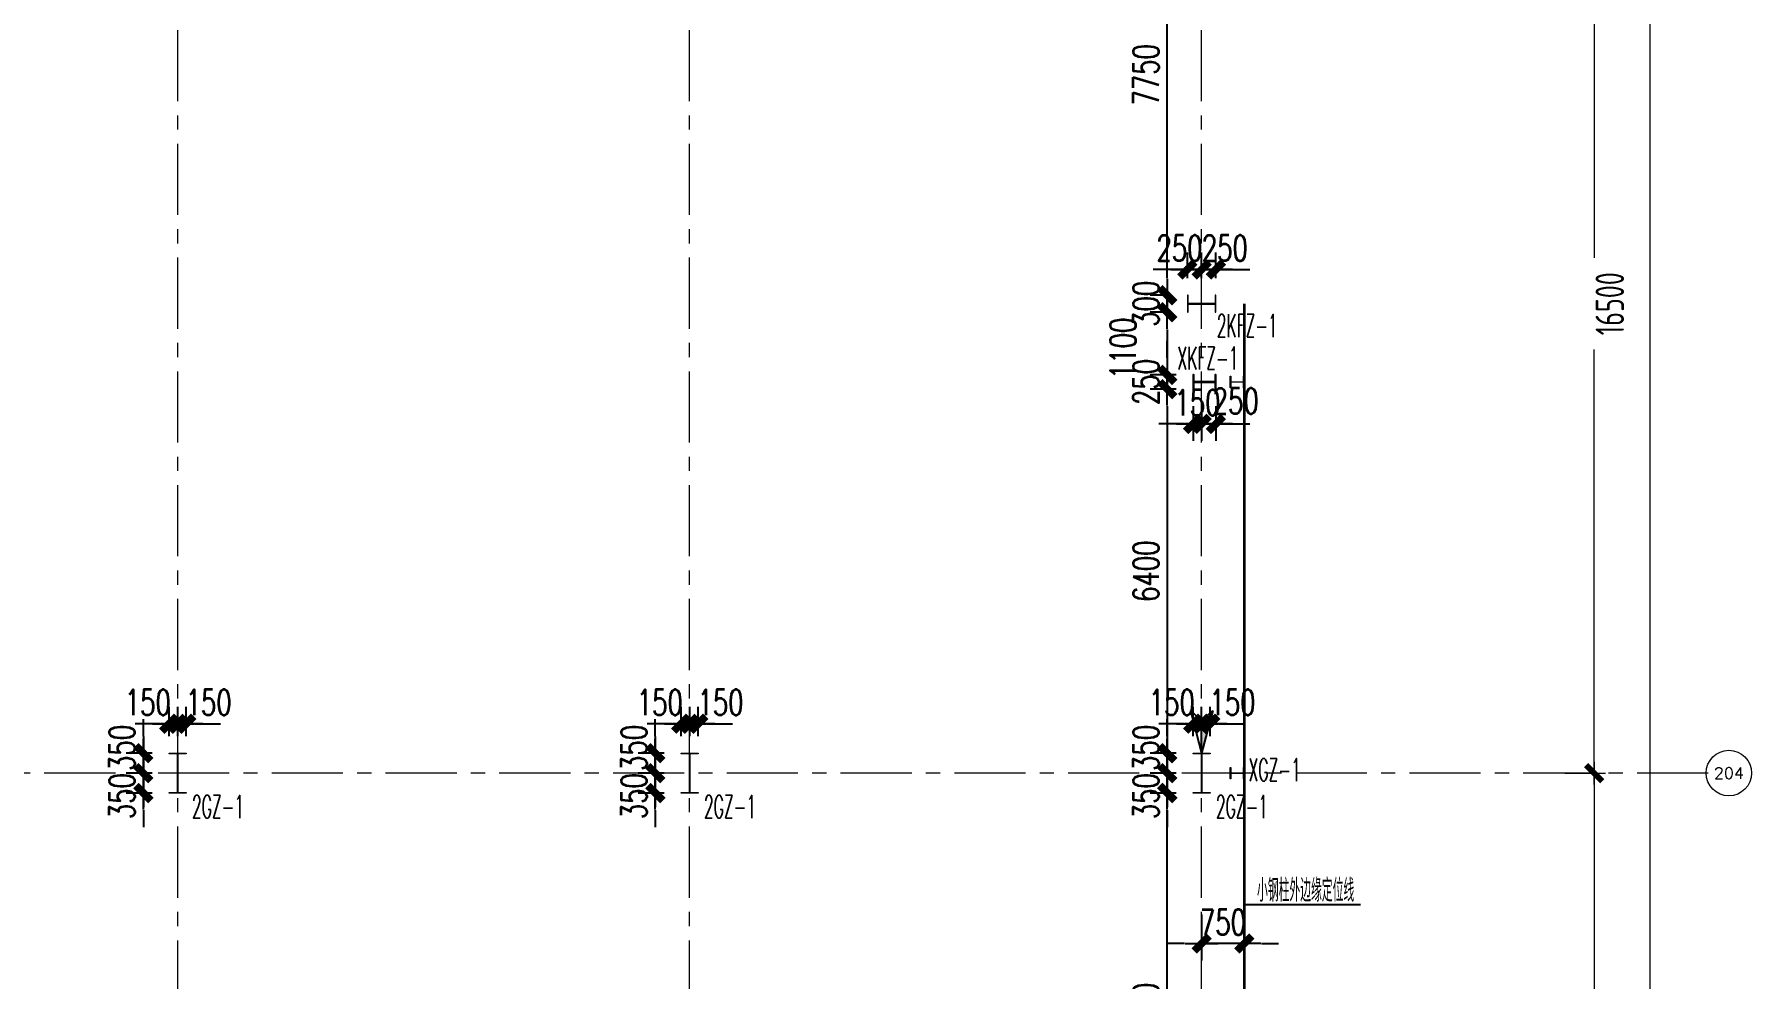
# Model space of a CAD drawing. Extents: x -1201378 to 2367219, y -619313 to 244905.
# Drawn here: x 195722 to 225911, y -18210 to -1613 of the extents above; entities that cross this region are included whole.
import ezdxf
from ezdxf.enums import TextEntityAlignment as Align

# ---------------------------------------------------------------- set-up
doc = ezdxf.new("R2010")
doc.units = 0
doc.header["$LTSCALE"] = 1000
doc.linetypes.add('CENTER', pattern=[2, 1.25, -0.25, 0.25, -0.25])
doc.linetypes.add('HIDDEN', pattern=[0.375, 0.25, -0.125])
doc.layers.get('0').update_dxf_attribs({"linetype": 'CONTINUOUS'})
doc.layers.get('Defpoints').update_dxf_attribs({"linetype": 'CONTINUOUS'})
for name, color, linetype in [('A-AXIS-DP', 126, 'CONTINUOUS'), ('S-CJGC', 5, 'CONTINUOUS'), ('S-DIMZ', 115, 'CONTINUOUS'), ('S-SGJ', 21, 'CONTINUOUS'), ('S-SHAPE2', 165, 'HIDDEN')]:
    doc.layers.add(name, color=color, linetype=linetype)
for name, color, linetype, lineweight in [('S-axis', 111, 'CONTINUOUS', 0), ('S-col', 2, 'CONTINUOUS', 0), ('S-dote', 5, 'CENTER', 0)]:
    doc.layers.add(name, color=color, linetype=linetype, lineweight=lineweight)
doc.styles.add('_TCH_AXIS', font='COMPLEX', dxfattribs={"bigfont": 'GBCBIG'})
doc.styles.add('SS1', font='tj-romans1.shx', dxfattribs={"width": 0.7, "bigfont": 'tj-hztxt1.shx'})
doc.styles.add('TSSD_Dimension', font='tssdeng.shx', dxfattribs={"width": 0.7, "bigfont": 'hztxt.shx'})
doc.dimstyles.new('S-150-ARCHI', dxfattribs={"dimscale": 150, "dimtxt": 3, "dimasz": 2, "dimexe": 2, "dimexo": 2, "dimgap": 1, "dimtad": 1, "dimdec": 0, "dimzin": 0, "dimdsep": 46, "dimtxsty": 'SS1', "dimblk1": 'TT', "dimblk2": 'TT', "dimsah": 1, "dimcen": 1, "dimclrd": 256, "dimclre": 256, "dimclrt": 256, "dimadec": 0, "dimazin": 0, "dimtfac": 1, "dimtdec": 0, "dimtix": 1, "dimtmove": 2, "dimatfit": 0, "dimldrblk": 'TT', "dimfxl": 2, "dimtolj": 1, "dimtzin": 0, "dimarcsym": 0})
doc.dimstyles.new('TSSD_200_200', dxfattribs={"dimtxt": 500, "dimasz": 200, "dimexe": 200, "dimexo": 500, "dimgap": 200, "dimtad": 1, "dimdec": 0, "dimzin": 0, "dimdsep": 46, "dimtxsty": 'TSSD_Dimension', "dimblk": 'ARCHTICK', "dimcen": 0, "dimdle": 200, "dimclrt": 7, "dimadec": 0, "dimazin": 0, "dimtfac": 1, "dimtdec": 0, "dimtix": 1, "dimtmove": 2, "dimatfit": 3, "dimfxl": 1, "dimtolj": 1, "dimtzin": 0, "dimarcsym": 0})

# ---------------------------------------------------------------- blocks, each defined once
blk = doc.blocks.new('_ArchTick')
at = {"color": 0, "linetype": 'ByBlock', "const_width": 0.5}
blk.add_lwpolyline([(-0.71, -0.71), (0.71, 0.71)], dxfattribs=at)
blk = doc.blocks.new('*D87')
at = {"layer": 'Defpoints', "color": 0, "transparency": 16777216}
for p in [(-77874, -198098), (-77874, -214598), (-76858, -214598)]:
    blk.add_point(p, dxfattribs=at)
at = {"layer": 'S-axis', "color": 0, "lineweight": -2, "transparency": 16777216}
for p, q in [((-76858, -197898), (-76858, -205542)), ((-77374, -198098), (-76658, -198098)), ((-76858, -214798), (-76858, -207154)), ((-77374, -214598), (-76658, -214598))]:
    blk.add_line(p, q, dxfattribs=at)
at = {"layer": 'S-axis', "color": 0, "lineweight": -2, "transparency": 16777216, "xscale": 200, "yscale": 200, "zscale": 200}
for p, rotation in [((-76858, -198098), 90), ((-76858, -214598), 270)]:
    blk.add_blockref('_ArchTick', p, dxfattribs=dict(at, rotation=rotation))
at = {"layer": 'S-axis', "color": 7, "transparency": 16777216, "insert": (-76583, -206348), "char_height": 500, "attachment_point": 5, "rotation": 90, "style": 'TSSD_Dimension'}
blk.add_mtext('\\A1;16500', dxfattribs=at)
blk = doc.blocks.new('*D88')
at = {"layer": 'Defpoints', "color": 0, "transparency": 16777216}
for p in [(-77874, -214598), (-77874, -231098), (-76858, -231098)]:
    blk.add_point(p, dxfattribs=at)
at = {"layer": 'S-axis', "color": 0, "lineweight": -2, "transparency": 16777216}
for p, q in [((-77374, -214598), (-76658, -214598)), ((-76858, -214398), (-76858, -222042)), ((-76858, -231298), (-76858, -223654)), ((-77374, -231098), (-76658, -231098))]:
    blk.add_line(p, q, dxfattribs=at)
at = {"layer": 'S-axis', "color": 0, "lineweight": -2, "transparency": 16777216, "xscale": 200, "yscale": 200, "zscale": 200}
for p, rotation in [((-76858, -214598), 90), ((-76858, -231098), 270)]:
    blk.add_blockref('_ArchTick', p, dxfattribs=dict(at, rotation=rotation))
at = {"layer": 'S-axis', "color": 7, "transparency": 16777216, "insert": (-76583, -222848), "char_height": 500, "attachment_point": 5, "rotation": 90, "style": 'TSSD_Dimension'}
blk.add_mtext('\\A1;16500', dxfattribs=at)
blk = doc.blocks.new('*D113')
at = {"layer": 'Defpoints', "color": 0, "transparency": 16777216}
for p in [(-77774, -180948), (-77774, -264748), (-75879, -264748)]:
    blk.add_point(p, dxfattribs=at)
at = {"layer": 'S-axis', "color": 0, "lineweight": -2, "transparency": 16777216}
for p, q in [((-75879, -180748), (-75879, -222015)), ((-77274, -180948), (-75679, -180948)), ((-75879, -264948), (-75879, -223681)), ((-77274, -264748), (-75679, -264748))]:
    blk.add_line(p, q, dxfattribs=at)
at = {"layer": 'S-axis', "color": 0, "lineweight": -2, "transparency": 16777216, "xscale": 200, "yscale": 200, "zscale": 200}
for p, rotation in [((-75879, -180948), 90), ((-75879, -264748), 270)]:
    blk.add_blockref('_ArchTick', p, dxfattribs=dict(at, rotation=rotation))
at = {"layer": 'S-axis', "color": 7, "transparency": 16777216, "insert": (-75604, -222848), "char_height": 500, "attachment_point": 5, "rotation": 90, "style": 'TSSD_Dimension'}
blk.add_mtext('\\A1;83800', dxfattribs=at)
blk = doc.blocks.new('nt66')
at = {"layer": 'S-col'}
blk.add_lwpolyline([(-195790, 766820), (-195490, 766820), (-195490, 766808), (-195636, 766808), (-195636, 766132), (-195490, 766132), (-195490, 766120), (-195790, 766120), (-195790, 766132), (-195644, 766132), (-195644, 766808), (-195790, 766808)], close=True, dxfattribs=at)
blk = doc.blocks.new('33333')
for p in [(48786, -76900), (57786, -76900), (66786, -76900)]:
    blk.add_blockref('nt66', p)
blk = doc.blocks.new('TT')
blk.add_line((-0.97, 0), (0.97, 0))
at = {"const_width": 0.45}
blk.add_lwpolyline([(-0.44, -0.44), (0.44, 0.44)], dxfattribs=at)
blk = doc.blocks.new('*D4543')
at = {"layer": 'Defpoints', "color": 0, "transparency": 16777216}
for p in [(198242, -13730), (198242, -14248), (198392, -14248)]:
    blk.add_point(p, dxfattribs=at)
at = {"layer": 'S-DIMZ', "lineweight": -2, "transparency": 16777216}
for p, q in [((198242, -13948), (198242, -13430)), ((198392, -13948), (198392, -13430)), ((197942, -13730), (197642, -13730)), ((198392, -13730), (198242, -13730)), ((198692, -13730), (198992, -13730))]:
    blk.add_line(p, q, dxfattribs=at)
at = {"layer": 'S-DIMZ', "lineweight": -2, "transparency": 16777216, "xscale": 300, "yscale": 300, "zscale": 300}
blk.add_blockref('TT', (198242, -13730), dxfattribs=at)
at = {"layer": 'S-DIMZ', "lineweight": -2, "transparency": 16777216, "xscale": 300, "yscale": 300, "zscale": 300, "rotation": 180}
blk.add_blockref('TT', (198392, -13730), dxfattribs=at)
at = {"layer": 'S-DIMZ', "transparency": 16777216, "insert": (198785, -13355), "char_height": 450, "attachment_point": 5, "style": 'SS1'}
blk.add_mtext('\\A1;150', dxfattribs=at)
blk = doc.blocks.new('*D4544')
at = {"layer": 'Defpoints', "color": 0, "transparency": 16777216}
for p in [(198092, -13730), (198092, -14248), (198242, -14248)]:
    blk.add_point(p, dxfattribs=at)
at = {"layer": 'S-DIMZ', "lineweight": -2, "transparency": 16777216}
for p, q in [((198092, -13948), (198092, -13430)), ((198242, -13948), (198242, -13430)), ((197792, -13730), (197492, -13730)), ((198242, -13730), (198092, -13730)), ((198542, -13730), (198842, -13730))]:
    blk.add_line(p, q, dxfattribs=at)
at = {"layer": 'S-DIMZ', "lineweight": -2, "transparency": 16777216, "xscale": 300, "yscale": 300, "zscale": 300}
blk.add_blockref('TT', (198092, -13730), dxfattribs=at)
at = {"layer": 'S-DIMZ', "lineweight": -2, "transparency": 16777216, "xscale": 300, "yscale": 300, "zscale": 300, "rotation": 180}
blk.add_blockref('TT', (198242, -13730), dxfattribs=at)
at = {"layer": 'S-DIMZ', "transparency": 16777216, "insert": (197716, -13355), "char_height": 450, "attachment_point": 5, "style": 'SS1'}
blk.add_mtext('\\A1;150', dxfattribs=at)
blk = doc.blocks.new('*D4545')
at = {"layer": 'Defpoints', "color": 0, "transparency": 16777216}
for p in [(198092, -14248), (197638, -14598), (198092, -14598)]:
    blk.add_point(p, dxfattribs=at)
at = {"layer": 'S-DIMZ', "lineweight": -2, "transparency": 16777216}
for p, q in [((197638, -13948), (197638, -13648)), ((197792, -14248), (197338, -14248)), ((197638, -14248), (197638, -14598)), ((197792, -14598), (197338, -14598)), ((197638, -14898), (197638, -15198))]:
    blk.add_line(p, q, dxfattribs=at)
at = {"layer": 'S-DIMZ', "lineweight": -2, "transparency": 16777216, "xscale": 300, "yscale": 300, "zscale": 300}
for p, rotation in [((197638, -14248), 270), ((197638, -14598), 90)]:
    blk.add_blockref('TT', p, dxfattribs=dict(at, rotation=rotation))
at = {"layer": 'S-DIMZ', "transparency": 16777216, "insert": (197263, -14155), "char_height": 450, "attachment_point": 5, "rotation": 90, "style": 'SS1'}
blk.add_mtext('\\A1;350', dxfattribs=at)
blk = doc.blocks.new('*D4546')
at = {"layer": 'Defpoints', "color": 0, "transparency": 16777216}
for p in [(198092, -14598), (197638, -14948), (198092, -14948)]:
    blk.add_point(p, dxfattribs=at)
at = {"layer": 'S-DIMZ', "lineweight": -2, "transparency": 16777216}
for p, q in [((197638, -14298), (197638, -13998)), ((197792, -14598), (197338, -14598)), ((197638, -14598), (197638, -14948)), ((197792, -14948), (197338, -14948)), ((197638, -15248), (197638, -15548))]:
    blk.add_line(p, q, dxfattribs=at)
at = {"layer": 'S-DIMZ', "lineweight": -2, "transparency": 16777216, "xscale": 300, "yscale": 300, "zscale": 300}
for p, rotation in [((197638, -14598), 270), ((197638, -14948), 90)]:
    blk.add_blockref('TT', p, dxfattribs=dict(at, rotation=rotation))
at = {"layer": 'S-DIMZ', "transparency": 16777216, "insert": (197263, -15002), "char_height": 450, "attachment_point": 5, "rotation": 90, "style": 'SS1'}
blk.add_mtext('\\A1;350', dxfattribs=at)
blk = doc.blocks.new('*D4547')
at = {"layer": 'Defpoints', "color": 0, "transparency": 16777216}
for p in [(207242, -13730), (207242, -14248), (207392, -14248)]:
    blk.add_point(p, dxfattribs=at)
at = {"layer": 'S-DIMZ', "lineweight": -2, "transparency": 16777216}
for p, q in [((207242, -13948), (207242, -13430)), ((207392, -13948), (207392, -13430)), ((206942, -13730), (206642, -13730)), ((207392, -13730), (207242, -13730)), ((207692, -13730), (207992, -13730))]:
    blk.add_line(p, q, dxfattribs=at)
at = {"layer": 'S-DIMZ', "lineweight": -2, "transparency": 16777216, "xscale": 300, "yscale": 300, "zscale": 300}
blk.add_blockref('TT', (207242, -13730), dxfattribs=at)
at = {"layer": 'S-DIMZ', "lineweight": -2, "transparency": 16777216, "xscale": 300, "yscale": 300, "zscale": 300, "rotation": 180}
blk.add_blockref('TT', (207392, -13730), dxfattribs=at)
at = {"layer": 'S-DIMZ', "transparency": 16777216, "insert": (207785, -13355), "char_height": 450, "attachment_point": 5, "style": 'SS1'}
blk.add_mtext('\\A1;150', dxfattribs=at)
blk = doc.blocks.new('*D4548')
at = {"layer": 'Defpoints', "color": 0, "transparency": 16777216}
for p in [(207092, -13730), (207092, -14248), (207242, -14248)]:
    blk.add_point(p, dxfattribs=at)
at = {"layer": 'S-DIMZ', "lineweight": -2, "transparency": 16777216}
for p, q in [((207092, -13948), (207092, -13430)), ((207242, -13948), (207242, -13430)), ((206792, -13730), (206492, -13730)), ((207242, -13730), (207092, -13730)), ((207542, -13730), (207842, -13730))]:
    blk.add_line(p, q, dxfattribs=at)
at = {"layer": 'S-DIMZ', "lineweight": -2, "transparency": 16777216, "xscale": 300, "yscale": 300, "zscale": 300}
blk.add_blockref('TT', (207092, -13730), dxfattribs=at)
at = {"layer": 'S-DIMZ', "lineweight": -2, "transparency": 16777216, "xscale": 300, "yscale": 300, "zscale": 300, "rotation": 180}
blk.add_blockref('TT', (207242, -13730), dxfattribs=at)
at = {"layer": 'S-DIMZ', "transparency": 16777216, "insert": (206716, -13355), "char_height": 450, "attachment_point": 5, "style": 'SS1'}
blk.add_mtext('\\A1;150', dxfattribs=at)
blk = doc.blocks.new('*D4549')
at = {"layer": 'Defpoints', "color": 0, "transparency": 16777216}
for p in [(207092, -14248), (206638, -14598), (207092, -14598)]:
    blk.add_point(p, dxfattribs=at)
at = {"layer": 'S-DIMZ', "lineweight": -2, "transparency": 16777216}
for p, q in [((206638, -13948), (206638, -13648)), ((206792, -14248), (206338, -14248)), ((206638, -14248), (206638, -14598)), ((206792, -14598), (206338, -14598)), ((206638, -14898), (206638, -15198))]:
    blk.add_line(p, q, dxfattribs=at)
at = {"layer": 'S-DIMZ', "lineweight": -2, "transparency": 16777216, "xscale": 300, "yscale": 300, "zscale": 300}
for p, rotation in [((206638, -14248), 270), ((206638, -14598), 90)]:
    blk.add_blockref('TT', p, dxfattribs=dict(at, rotation=rotation))
at = {"layer": 'S-DIMZ', "transparency": 16777216, "insert": (206263, -14155), "char_height": 450, "attachment_point": 5, "rotation": 90, "style": 'SS1'}
blk.add_mtext('\\A1;350', dxfattribs=at)
blk = doc.blocks.new('*D4550')
at = {"layer": 'Defpoints', "color": 0, "transparency": 16777216}
for p in [(207092, -14598), (206638, -14948), (207092, -14948)]:
    blk.add_point(p, dxfattribs=at)
at = {"layer": 'S-DIMZ', "lineweight": -2, "transparency": 16777216}
for p, q in [((206638, -14298), (206638, -13998)), ((206792, -14598), (206338, -14598)), ((206638, -14598), (206638, -14948)), ((206792, -14948), (206338, -14948)), ((206638, -15248), (206638, -15548))]:
    blk.add_line(p, q, dxfattribs=at)
at = {"layer": 'S-DIMZ', "lineweight": -2, "transparency": 16777216, "xscale": 300, "yscale": 300, "zscale": 300}
for p, rotation in [((206638, -14598), 270), ((206638, -14948), 90)]:
    blk.add_blockref('TT', p, dxfattribs=dict(at, rotation=rotation))
at = {"layer": 'S-DIMZ', "transparency": 16777216, "insert": (206263, -15002), "char_height": 450, "attachment_point": 5, "rotation": 90, "style": 'SS1'}
blk.add_mtext('\\A1;350', dxfattribs=at)
blk = doc.blocks.new('*D4551')
at = {"layer": 'Defpoints', "color": 0, "transparency": 16777216}
for p in [(216242, -13730), (216242, -14248), (216392, -14248)]:
    blk.add_point(p, dxfattribs=at)
at = {"layer": 'S-DIMZ', "lineweight": -2, "transparency": 16777216}
for p, q in [((216242, -13948), (216242, -13430)), ((216392, -13948), (216392, -13430)), ((215942, -13730), (215642, -13730)), ((216392, -13730), (216242, -13730)), ((216692, -13730), (216992, -13730))]:
    blk.add_line(p, q, dxfattribs=at)
at = {"layer": 'S-DIMZ', "lineweight": -2, "transparency": 16777216, "xscale": 300, "yscale": 300, "zscale": 300}
blk.add_blockref('TT', (216242, -13730), dxfattribs=at)
at = {"layer": 'S-DIMZ', "lineweight": -2, "transparency": 16777216, "xscale": 300, "yscale": 300, "zscale": 300, "rotation": 180}
blk.add_blockref('TT', (216392, -13730), dxfattribs=at)
at = {"layer": 'S-DIMZ', "transparency": 16777216, "insert": (216785, -13355), "char_height": 450, "attachment_point": 5, "style": 'SS1'}
blk.add_mtext('\\A1;150', dxfattribs=at)
blk = doc.blocks.new('*D4552')
at = {"layer": 'Defpoints', "color": 0, "transparency": 16777216}
for p in [(216092, -13730), (216092, -14248), (216242, -14248)]:
    blk.add_point(p, dxfattribs=at)
at = {"layer": 'S-DIMZ', "lineweight": -2, "transparency": 16777216}
for p, q in [((216092, -13948), (216092, -13430)), ((216242, -13948), (216242, -13430)), ((215792, -13730), (215492, -13730)), ((216242, -13730), (216092, -13730)), ((216542, -13730), (216842, -13730))]:
    blk.add_line(p, q, dxfattribs=at)
at = {"layer": 'S-DIMZ', "lineweight": -2, "transparency": 16777216, "xscale": 300, "yscale": 300, "zscale": 300}
blk.add_blockref('TT', (216092, -13730), dxfattribs=at)
at = {"layer": 'S-DIMZ', "lineweight": -2, "transparency": 16777216, "xscale": 300, "yscale": 300, "zscale": 300, "rotation": 180}
blk.add_blockref('TT', (216242, -13730), dxfattribs=at)
at = {"layer": 'S-DIMZ', "transparency": 16777216, "insert": (215716, -13355), "char_height": 450, "attachment_point": 5, "style": 'SS1'}
blk.add_mtext('\\A1;150', dxfattribs=at)
blk = doc.blocks.new('*D4553')
at = {"layer": 'Defpoints', "color": 0, "transparency": 16777216}
for p in [(216092, -14248), (215638, -14598), (216092, -14598)]:
    blk.add_point(p, dxfattribs=at)
at = {"layer": 'S-DIMZ', "lineweight": -2, "transparency": 16777216}
for p, q in [((215638, -13948), (215638, -13648)), ((215792, -14248), (215338, -14248)), ((215638, -14248), (215638, -14598)), ((215792, -14598), (215338, -14598)), ((215638, -14898), (215638, -15198))]:
    blk.add_line(p, q, dxfattribs=at)
at = {"layer": 'S-DIMZ', "lineweight": -2, "transparency": 16777216, "xscale": 300, "yscale": 300, "zscale": 300}
for p, rotation in [((215638, -14248), 270), ((215638, -14598), 90)]:
    blk.add_blockref('TT', p, dxfattribs=dict(at, rotation=rotation))
at = {"layer": 'S-DIMZ', "transparency": 16777216, "insert": (215263, -14155), "char_height": 450, "attachment_point": 5, "rotation": 90, "style": 'SS1'}
blk.add_mtext('\\A1;350', dxfattribs=at)
blk = doc.blocks.new('*D4554')
at = {"layer": 'Defpoints', "color": 0, "transparency": 16777216}
for p in [(216092, -14598), (215638, -14948), (216092, -14948)]:
    blk.add_point(p, dxfattribs=at)
at = {"layer": 'S-DIMZ', "lineweight": -2, "transparency": 16777216}
for p, q in [((215638, -14298), (215638, -13998)), ((215792, -14598), (215338, -14598)), ((215638, -14598), (215638, -14948)), ((215792, -14948), (215338, -14948)), ((215638, -15248), (215638, -15548))]:
    blk.add_line(p, q, dxfattribs=at)
at = {"layer": 'S-DIMZ', "lineweight": -2, "transparency": 16777216, "xscale": 300, "yscale": 300, "zscale": 300}
for p, rotation in [((215638, -14598), 270), ((215638, -14948), 90)]:
    blk.add_blockref('TT', p, dxfattribs=dict(at, rotation=rotation))
at = {"layer": 'S-DIMZ', "transparency": 16777216, "insert": (215263, -15002), "char_height": 450, "attachment_point": 5, "rotation": 90, "style": 'SS1'}
blk.add_mtext('\\A1;350', dxfattribs=at)
blk = doc.blocks.new('*D4754')
at = {"layer": 'Defpoints', "color": 0, "transparency": 16777216}
for p in [(215638, -14948), (216092, -14948), (215992, -22698)]:
    blk.add_point(p, dxfattribs=at)
at = {"layer": 'S-DIMZ', "lineweight": -2, "transparency": 16777216}
for p, q in [((215792, -14948), (215338, -14948)), ((215638, -22398), (215638, -15248)), ((215692, -22698), (215338, -22698))]:
    blk.add_line(p, q, dxfattribs=at)
at = {"layer": 'S-DIMZ', "lineweight": -2, "transparency": 16777216, "xscale": 300, "yscale": 300, "zscale": 300}
for p, rotation in [((215638, -14948), 90), ((215638, -22698), 270)]:
    blk.add_blockref('TT', p, dxfattribs=dict(at, rotation=rotation))
at = {"layer": 'S-DIMZ', "transparency": 16777216, "insert": (215263, -18823), "char_height": 450, "attachment_point": 5, "rotation": 90, "style": 'SS1'}
blk.add_mtext('\\A1;7750', dxfattribs=at)
blk = doc.blocks.new('*D4755')
at = {"layer": 'Defpoints', "color": 0, "transparency": 16777216}
for p in [(216242, -5745), (215992, -6198), (216242, -6198)]:
    blk.add_point(p, dxfattribs=at)
at = {"layer": 'S-DIMZ', "lineweight": -2, "transparency": 16777216}
for p, q in [((215992, -5898), (215992, -5445)), ((216242, -5898), (216242, -5445)), ((215692, -5745), (215392, -5745)), ((215992, -5745), (216242, -5745)), ((216542, -5745), (216842, -5745))]:
    blk.add_line(p, q, dxfattribs=at)
at = {"layer": 'S-DIMZ', "lineweight": -2, "transparency": 16777216, "xscale": 300, "yscale": 300, "zscale": 300}
blk.add_blockref('TT', (215992, -5745), dxfattribs=at)
at = {"layer": 'S-DIMZ', "lineweight": -2, "transparency": 16777216, "xscale": 300, "yscale": 300, "zscale": 300, "rotation": 180}
blk.add_blockref('TT', (216242, -5745), dxfattribs=at)
at = {"layer": 'S-DIMZ', "transparency": 16777216, "insert": (215853, -5370), "char_height": 450, "attachment_point": 5, "style": 'SS1'}
blk.add_mtext('\\A1;250', dxfattribs=at)
blk = doc.blocks.new('*D4756')
at = {"layer": 'Defpoints', "color": 0, "transparency": 16777216}
for p in [(216492, -5745), (216242, -6198), (216492, -6198)]:
    blk.add_point(p, dxfattribs=at)
at = {"layer": 'S-DIMZ', "lineweight": -2, "transparency": 16777216}
for p, q in [((216242, -5898), (216242, -5445)), ((216492, -5898), (216492, -5445)), ((215942, -5745), (215642, -5745)), ((216242, -5745), (216492, -5745)), ((216792, -5745), (217092, -5745))]:
    blk.add_line(p, q, dxfattribs=at)
at = {"layer": 'S-DIMZ', "lineweight": -2, "transparency": 16777216, "xscale": 300, "yscale": 300, "zscale": 300}
blk.add_blockref('TT', (216242, -5745), dxfattribs=at)
at = {"layer": 'S-DIMZ', "lineweight": -2, "transparency": 16777216, "xscale": 300, "yscale": 300, "zscale": 300, "rotation": 180}
blk.add_blockref('TT', (216492, -5745), dxfattribs=at)
at = {"layer": 'S-DIMZ', "transparency": 16777216, "insert": (216650, -5370), "char_height": 450, "attachment_point": 5, "style": 'SS1'}
blk.add_mtext('\\A1;250', dxfattribs=at)
blk = doc.blocks.new('*D4757')
at = {"layer": 'Defpoints', "color": 0, "transparency": 16777216}
for p in [(215638, -6198), (215992, -6198), (215992, -6498)]:
    blk.add_point(p, dxfattribs=at)
at = {"layer": 'S-DIMZ', "lineweight": -2, "transparency": 16777216}
for p, q in [((215638, -5898), (215638, -5598)), ((215692, -6198), (215338, -6198)), ((215638, -6498), (215638, -6198)), ((215692, -6498), (215338, -6498)), ((215638, -6798), (215638, -7098))]:
    blk.add_line(p, q, dxfattribs=at)
at = {"layer": 'S-DIMZ', "lineweight": -2, "transparency": 16777216, "xscale": 300, "yscale": 300, "zscale": 300}
for p, rotation in [((215638, -6198), 270), ((215638, -6498), 90)]:
    blk.add_blockref('TT', p, dxfattribs=dict(at, rotation=rotation))
at = {"layer": 'S-DIMZ', "transparency": 16777216, "insert": (215263, -6348), "char_height": 450, "attachment_point": 5, "rotation": 90, "style": 'SS1'}
blk.add_mtext('\\A1;300', dxfattribs=at)
blk = doc.blocks.new('*D4758')
at = {"layer": 'Defpoints', "color": 0, "transparency": 16777216}
for p in [(215638, 1552), (216092, 1552), (215992, -6198)]:
    blk.add_point(p, dxfattribs=at)
at = {"layer": 'S-DIMZ', "lineweight": -2, "transparency": 16777216}
for p, q in [((215792, 1552), (215338, 1552)), ((215638, -5898), (215638, 1252)), ((215692, -6198), (215338, -6198))]:
    blk.add_line(p, q, dxfattribs=at)
at = {"layer": 'S-DIMZ', "lineweight": -2, "transparency": 16777216, "xscale": 300, "yscale": 300, "zscale": 300}
for p, rotation in [((215638, 1552), 90), ((215638, -6198), 270)]:
    blk.add_blockref('TT', p, dxfattribs=dict(at, rotation=rotation))
at = {"layer": 'S-DIMZ', "transparency": 16777216, "insert": (215263, -2323), "char_height": 450, "attachment_point": 5, "rotation": 90, "style": 'SS1'}
blk.add_mtext('\\A1;7750', dxfattribs=at)
blk = doc.blocks.new('*D6486')
at = {"layer": 'Defpoints', "color": 0, "transparency": 16777216}
for p in [(216242, -16784), (216992, -16784), (216242, -17593)]:
    blk.add_point(p, dxfattribs=at)
at = {"layer": 'S-SGJ', "lineweight": -2, "transparency": 16777216}
for p, q in [((216242, -17084), (216242, -17893)), ((216992, -17084), (216992, -17893)), ((215942, -17593), (215642, -17593)), ((216992, -17593), (216242, -17593)), ((217292, -17593), (217592, -17593))]:
    blk.add_line(p, q, dxfattribs=at)
at = {"layer": 'S-SGJ', "lineweight": -2, "transparency": 16777216, "xscale": 300, "yscale": 300, "zscale": 300}
blk.add_blockref('TT', (216242, -17593), dxfattribs=at)
at = {"layer": 'S-SGJ', "lineweight": -2, "transparency": 16777216, "xscale": 300, "yscale": 300, "zscale": 300, "rotation": 180}
blk.add_blockref('TT', (216992, -17593), dxfattribs=at)
at = {"layer": 'S-SGJ', "transparency": 16777216, "insert": (216617, -17218), "char_height": 450, "attachment_point": 5, "style": 'SS1'}
blk.add_mtext('\\A1;750', dxfattribs=at)
blk = doc.blocks.new('S-CJGC')
at = {"layer": 'S-CJGC'}
for p, q in [((-131, -119), (0, 381)), ((131, -119), (0, 381)), ((0, 381), (0, 0)), ((0, 0), (-131, -119)), ((0, 0), (131, -119))]:
    blk.add_line(p, q, dxfattribs=at)
blk.add_solid([(131, -119), (0, 0), (0, 381)], dxfattribs=at)
blk = doc.blocks.new('*D6764')
at = {"layer": 'Defpoints', "color": 0, "transparency": 16777216}
for p in [(215992, -6498), (215638, -7598), (216092, -7598)]:
    blk.add_point(p, dxfattribs=at)
at = {"layer": 'S-DIMZ', "lineweight": -2, "transparency": 16777216}
for p, q in [((215692, -6498), (215338, -6498)), ((215638, -6798), (215638, -7298)), ((215792, -7598), (215338, -7598))]:
    blk.add_line(p, q, dxfattribs=at)
at = {"layer": 'S-DIMZ', "lineweight": -2, "transparency": 16777216, "xscale": 300, "yscale": 300, "zscale": 300}
for p, rotation in [((215638, -6498), 90), ((215638, -7598), 270)]:
    blk.add_blockref('TT', p, dxfattribs=dict(at, rotation=rotation))
at = {"layer": 'S-DIMZ', "transparency": 16777216, "insert": (214861, -7132), "char_height": 450, "attachment_point": 5, "rotation": 90, "style": 'SS1'}
blk.add_mtext('\\A1;1100', dxfattribs=at)
blk = doc.blocks.new('*D6765')
at = {"layer": 'Defpoints', "color": 0, "transparency": 16777216}
for p in [(215638, -7848), (216092, -7598), (216092, -7848)]:
    blk.add_point(p, dxfattribs=at)
at = {"layer": 'S-DIMZ', "lineweight": -2, "transparency": 16777216}
for p, q in [((215638, -7298), (215638, -6998)), ((215792, -7598), (215338, -7598)), ((215792, -7848), (215338, -7848)), ((215638, -7598), (215638, -7848)), ((215638, -8148), (215638, -8448))]:
    blk.add_line(p, q, dxfattribs=at)
at = {"layer": 'S-DIMZ', "lineweight": -2, "transparency": 16777216, "xscale": 300, "yscale": 300, "zscale": 300}
for p, rotation in [((215638, -7598), 270), ((215638, -7848), 90)]:
    blk.add_blockref('TT', p, dxfattribs=dict(at, rotation=rotation))
at = {"layer": 'S-DIMZ', "transparency": 16777216, "insert": (215263, -7723), "char_height": 450, "attachment_point": 5, "rotation": 90, "style": 'SS1'}
blk.add_mtext('\\A1;250', dxfattribs=at)
blk = doc.blocks.new('*D6766')
at = {"layer": 'Defpoints', "color": 0, "transparency": 16777216}
for p in [(216092, -7848), (215638, -14248), (216092, -14248)]:
    blk.add_point(p, dxfattribs=at)
at = {"layer": 'S-DIMZ', "lineweight": -2, "transparency": 16777216}
for p, q in [((215792, -7848), (215338, -7848)), ((215638, -8148), (215638, -13948)), ((215792, -14248), (215338, -14248))]:
    blk.add_line(p, q, dxfattribs=at)
at = {"layer": 'S-DIMZ', "lineweight": -2, "transparency": 16777216, "xscale": 300, "yscale": 300, "zscale": 300}
for p, rotation in [((215638, -7848), 90), ((215638, -14248), 270)]:
    blk.add_blockref('TT', p, dxfattribs=dict(at, rotation=rotation))
at = {"layer": 'S-DIMZ', "transparency": 16777216, "insert": (215263, -11048), "char_height": 450, "attachment_point": 5, "rotation": 90, "style": 'SS1'}
blk.add_mtext('\\A1;6400', dxfattribs=at)
blk = doc.blocks.new('*D6767')
at = {"layer": 'Defpoints', "color": 0, "transparency": 16777216}
for p in [(216092, -7848), (216242, -7848), (216242, -8460)]:
    blk.add_point(p, dxfattribs=at)
at = {"layer": 'S-DIMZ', "lineweight": -2, "transparency": 16777216}
for p, q in [((216092, -8148), (216092, -8760)), ((216242, -8148), (216242, -8760)), ((215792, -8460), (215492, -8460)), ((216092, -8460), (216242, -8460)), ((216542, -8460), (216842, -8460))]:
    blk.add_line(p, q, dxfattribs=at)
at = {"layer": 'S-DIMZ', "lineweight": -2, "transparency": 16777216, "xscale": 300, "yscale": 300, "zscale": 300}
blk.add_blockref('TT', (216092, -8460), dxfattribs=at)
at = {"layer": 'S-DIMZ', "lineweight": -2, "transparency": 16777216, "xscale": 300, "yscale": 300, "zscale": 300, "rotation": 180}
blk.add_blockref('TT', (216242, -8460), dxfattribs=at)
at = {"layer": 'S-DIMZ', "transparency": 16777216, "insert": (216167, -8085), "char_height": 450, "attachment_point": 5, "style": 'SS1'}
blk.add_mtext('\\A1;150', dxfattribs=at)
blk = doc.blocks.new('*D6768')
at = {"layer": 'Defpoints', "color": 0, "transparency": 16777216}
for p in [(216242, -7848), (216492, -7848), (216492, -8460)]:
    blk.add_point(p, dxfattribs=at)
at = {"layer": 'S-DIMZ', "lineweight": -2, "transparency": 16777216}
for p, q in [((216242, -8148), (216242, -8760)), ((216492, -8148), (216492, -8760)), ((215942, -8460), (215642, -8460)), ((216242, -8460), (216492, -8460)), ((216792, -8460), (217092, -8460))]:
    blk.add_line(p, q, dxfattribs=at)
at = {"layer": 'S-DIMZ', "lineweight": -2, "transparency": 16777216, "xscale": 300, "yscale": 300, "zscale": 300}
blk.add_blockref('TT', (216242, -8460), dxfattribs=at)
at = {"layer": 'S-DIMZ', "lineweight": -2, "transparency": 16777216, "xscale": 300, "yscale": 300, "zscale": 300, "rotation": 180}
blk.add_blockref('TT', (216492, -8460), dxfattribs=at)
at = {"layer": 'S-DIMZ', "transparency": 16777216, "insert": (216841, -8057), "char_height": 450, "attachment_point": 5, "style": 'SS1'}
blk.add_mtext('\\A1;250', dxfattribs=at)
blk = doc.blocks.new('2#轴网')
at = {"layer": 'S-axis'}
blk.add_circle((-74489.2, -214597), 400, dxfattribs=at)
at = {"layer": 'S-dote'}
for p, q in [((-101758.5, -270787), (-101758.5, -175298.2)), ((-92758.5, -270787), (-92758.5, -175298.2)), ((-83758.5, -270787), (-83758.5, -175298.2)), ((-74854.3, -214598.2), (-251154.3, -214598.2))]:
    blk.add_line(p, q, dxfattribs=at)
at = {"layer": 'S-axis', "style": '_TCH_AXIS'}
blk.add_text('204', height=196.63, dxfattribs=at).set_placement((-74751.4, -214695.4), (-74227, -214695.4), align=Align.FIT)
at = {"layer": 'S-axis'}
for base, p1, p2, picture, middle in [((-75878.8, -264748.2), (-77774.3, -180948.2), (-77774.3, -264748.2), '*D113', (-75603.8, -222848.2)), ((-76858.5, -214598.2), (-77874.3, -198098.2), (-77874.3, -214598.2), '*D87', (-76583.5, -206348.2)), ((-76858.5, -231098.2), (-77874.3, -214598.2), (-77874.3, -231098.2), '*D88', (-76583.5, -222848.2))]:
    dim = blk.add_linear_dim(base=base, p1=p1, p2=p2, angle=270, dimstyle='TSSD_200_200', dxfattribs=at)
    dim.commit()
    dim.dimension.update_dxf_attribs({"geometry": picture, "text_midpoint": middle, "dimtype": 161})

msp = doc.modelspace()

# ---------------------------------------------------------------- linework, layer by layer
at = {"layer": 'A-AXIS-DP', "color": 1, "ltscale": 10000}
msp.add_lwpolyline([(216479.5, -7848.2), (216491.5, -7848.2), (216491.5, -7598.2), (216479.5, -7598.2), (216479.5, -7719.2), (216103.5, -7719.2), (216103.5, -7598.2), (216091.5, -7598.2), (216091.5, -7848.2), (216103.5, -7848.2), (216103.5, -7727.2), (216479.5, -7727.2)], close=True, dxfattribs=at)
at = {"layer": 'S-col', "color": 1}
msp.add_line((216491.5, -7598.2), (216479.5, -7598.2), dxfattribs=at)
at = {"layer": 'S-col'}
for points in [[(216491.5, -6498.2), (216491.5, -6198.2), (216479.5, -6198.2), (216479.5, -6344.2), (216003.5, -6344.2), (216003.5, -6198.2), (215991.5, -6198.2), (215991.5, -6498.2), (216003.5, -6498.2), (216003.5, -6352.2), (216479.5, -6352.2), (216479.5, -6498.2)], [(216991.5, -14498.2), (216991.5, -14698.2), (216979.5, -14698.2), (216979.5, -14602.2), (216753.5, -14602.2), (216753.5, -14698.2), (216741.5, -14698.2), (216741.5, -14498.2), (216753.5, -14498.2), (216753.5, -14594.2), (216979.5, -14594.2), (216979.5, -14498.2)]]:
    msp.add_lwpolyline(points, close=True, dxfattribs=at)
at = {"layer": 'S-col', "color": 3}
msp.add_lwpolyline([(216741.5, -7823.2), (216741.5, -7623.2), (216753.5, -7623.2), (216753.5, -7719.2), (216979.5, -7719.2), (216979.5, -7623.2), (216991.5, -7623.2), (216991.5, -7823.2), (216979.5, -7823.2), (216979.5, -7727.2), (216753.5, -7727.2), (216753.5, -7823.2)], close=True, dxfattribs=at)
at = {"layer": 'S-SGJ'}
msp.add_line((219032.1, -16913.2), (216991.5, -16913.2), dxfattribs=at)
at = {"layer": 'S-SHAPE2', "ltscale": 2, "const_width": 50}
msp.add_lwpolyline([(216991.5, -22848.2), (216991.5, -6348.2)], dxfattribs=at)

# ---------------------------------------------------------------- block references
at = {"layer": 'S-axis'}
msp.add_blockref('2#轴网', (300000, 200000), dxfattribs=at)
at = {"layer": 'S-CJGC', "xscale": -1.5, "yscale": 1.5, "zscale": 1.5, "rotation": 180}
msp.add_blockref('S-CJGC', (216241.5, -13676.5), dxfattribs=at)
at = {"layer": 'S-col'}
msp.add_blockref('33333', (345095.7, -704168.2), dxfattribs=at)

# ---------------------------------------------------------------- texts
at = {"layer": 'S-SGJ', "style": 'SS1', "width": 0.5}
for s, p in [('2KFZ-1', (216507.9, -6733.1)), ('XKFZ-1', (215817.5, -7304.1)), ('XGZ-1', (217067, -14540.6)), ('2GZ-1', (198492.2, -15187.1)), ('2GZ-1', (207492.2, -15187.1)), ('2GZ-1', (216492.2, -15187.1)), ('小钢柱外边缘定位线', (217215.4, -16658.3))]:
    msp.add_text(s, height=400, dxfattribs=at).set_placement(p, align=Align.MIDDLE_LEFT)

# ---------------------------------------------------------------- dimensions: what is measured, and where the dimension line sits
at = {"layer": 'S-DIMZ'}
for base, p1, p2, picture, middle in [((215638.4, 1551.8), (215991.5, -6198.2), (216091.5, 1551.8), '*D4758', (215263.4, -2323.2)), ((215638.4, -6198.2), (215991.5, -6498.2), (215991.5, -6198.2), '*D4757', (215263.4, -6348.2)), ((215638.4, -7848.2), (216091.5, -7598.2), (216091.5, -7848.2), '*D6765', (215263.4, -7723.2)), ((215638.4, -14248.2), (216091.5, -7848.2), (216091.5, -14248.2), '*D6766', (215263.4, -11048.2)), ((215638.4, -14948.2), (215991.5, -22698.2), (216091.5, -14948.2), '*D4754', (215263.4, -18823.2))]:
    dim = msp.add_linear_dim(base=base, p1=p1, p2=p2, angle=90, dimstyle='S-150-ARCHI', dxfattribs=at)
    dim.commit()
    dim.dimension.update_dxf_attribs({"geometry": picture, "text_midpoint": middle})
for base, p1, p2, angle, picture, middle in [((216241.5, -5745), (215991.5, -6198.2), (216241.5, -6198.2), 180, '*D4755', (215852.7, -5370)), ((216491.5, -5745), (216241.5, -6198.2), (216491.5, -6198.2), 180, '*D4756', (216649.6, -5370)), ((215638.4, -7598.2), (215991.5, -6498.2), (216091.5, -7598.2), 90, '*D6764', (214860.8, -7132.1)), ((197638.4, -14598.2), (198091.5, -14248.2), (198091.5, -14598.2), 90, '*D4545', (197263.4, -14155.2)), ((206638.4, -14598.2), (207091.5, -14248.2), (207091.5, -14598.2), 90, '*D4549', (206263.4, -14155.2)), ((215638.4, -14598.2), (216091.5, -14248.2), (216091.5, -14598.2), 90, '*D4553', (215263.4, -14155.2)), ((197638.4, -14948.2), (198091.5, -14598.2), (198091.5, -14948.2), 90, '*D4546', (197263.4, -15002.1)), ((206638.4, -14948.2), (207091.5, -14598.2), (207091.5, -14948.2), 90, '*D4550', (206263.4, -15002.1)), ((215638.4, -14948.2), (216091.5, -14598.2), (216091.5, -14948.2), 90, '*D4554', (215263.4, -15002.1))]:
    dim = msp.add_linear_dim(base=base, p1=p1, p2=p2, angle=angle, dimstyle='S-150-ARCHI', dxfattribs=at)
    dim.commit()
    dim.dimension.update_dxf_attribs({"geometry": picture, "text_midpoint": middle, "dimtype": 160})
dim = msp.add_linear_dim(base=(216241.5, -8459.5), p1=(216091.5, -7848.2), p2=(216241.5, -7848.2), dimstyle='S-150-ARCHI', dxfattribs=at)
dim.commit()
dim.dimension.update_dxf_attribs({"geometry": '*D6767', "text_midpoint": (216166.5, -8084.5)})
for base, p1, p2, picture, middle in [((216491.5, -8459.5), (216241.5, -7848.2), (216491.5, -7848.2), '*D6768', (216840.8, -8057)), ((198091.5, -13730.4), (198241.5, -14248.2), (198091.5, -14248.2), '*D4544', (197716, -13355.4)), ((198241.5, -13730.4), (198391.5, -14248.2), (198241.5, -14248.2), '*D4543', (198784.5, -13355.4)), ((207091.5, -13730.4), (207241.5, -14248.2), (207091.5, -14248.2), '*D4548', (206716, -13355.4)), ((207241.5, -13730.4), (207391.5, -14248.2), (207241.5, -14248.2), '*D4547', (207784.5, -13355.4)), ((216091.5, -13730.4), (216241.5, -14248.2), (216091.5, -14248.2), '*D4552', (215716, -13355.4)), ((216241.5, -13730.4), (216391.5, -14248.2), (216241.5, -14248.2), '*D4551', (216784.5, -13355.4))]:
    dim = msp.add_linear_dim(base=base, p1=p1, p2=p2, dimstyle='S-150-ARCHI', dxfattribs=at)
    dim.commit()
    dim.dimension.update_dxf_attribs({"geometry": picture, "text_midpoint": middle, "dimtype": 160})
at = {"layer": 'S-SGJ'}
dim = msp.add_linear_dim(base=(216241.5, -17593.3), p1=(216991.5, -16784.4), p2=(216241.5, -16784.4), dimstyle='S-150-ARCHI', dxfattribs=at)
dim.commit()
dim.dimension.update_dxf_attribs({"geometry": '*D6486', "text_midpoint": (216616.5, -17218.3)})

doc.saveas('drawing.dxf')
